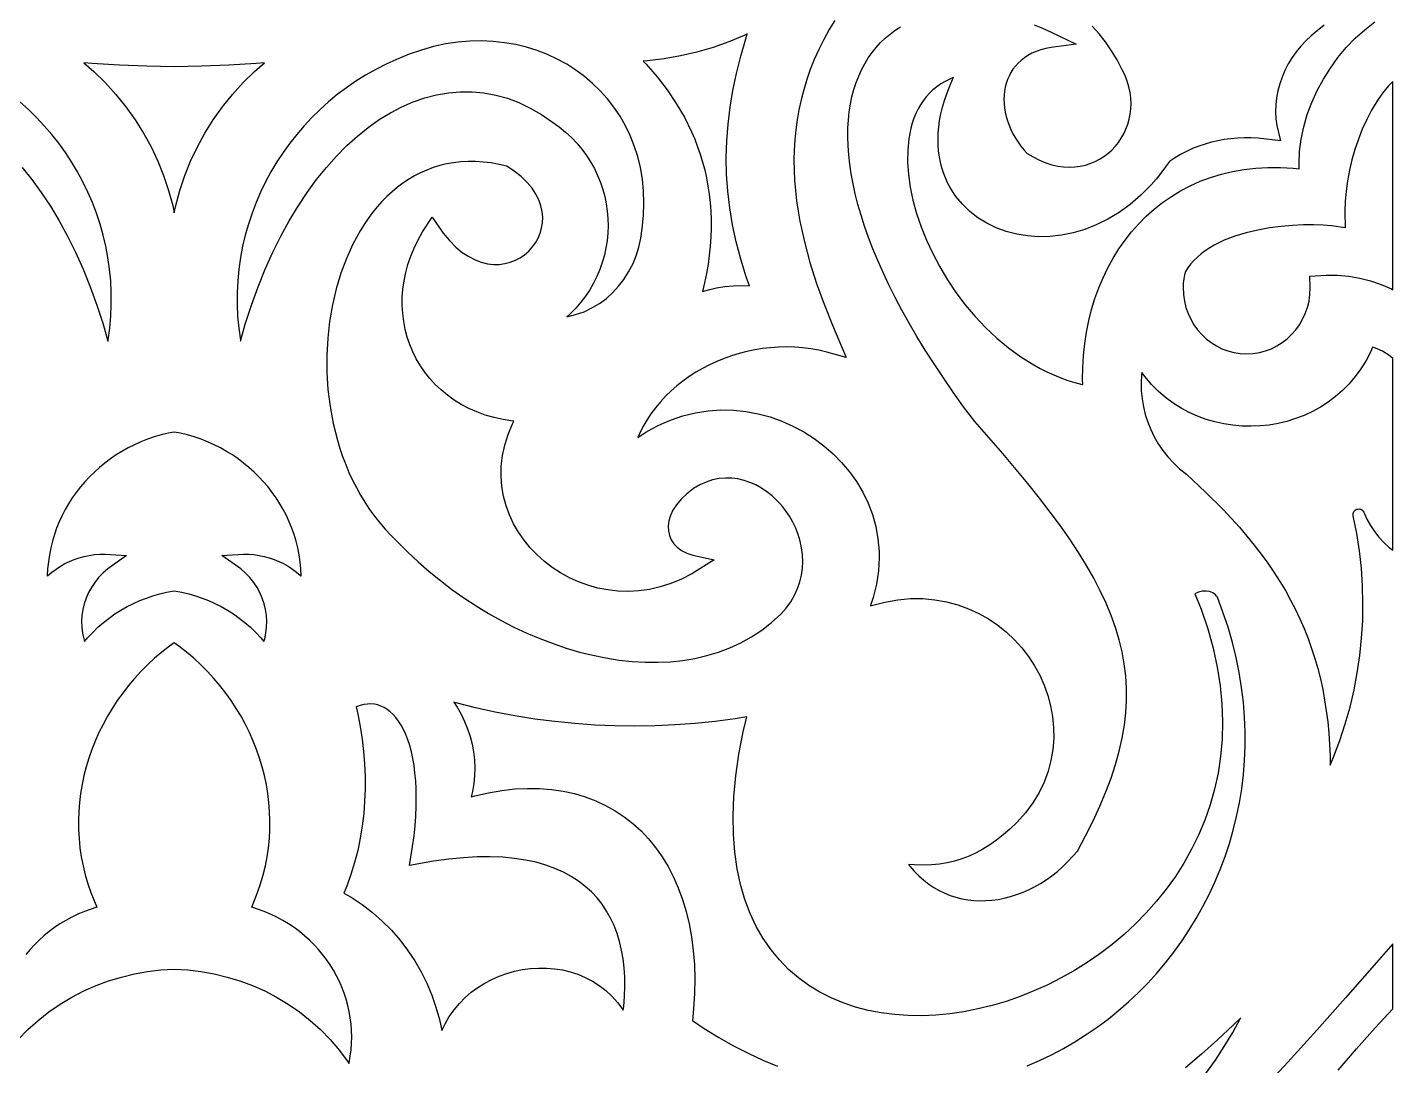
# Model space of a CAD drawing. Extents: x -375 to 375, y -1025 to 1025.
# Drawn here: x -207.8 to -135, y 582.6 to 637.9 of the extents above; entities that cross this region are included whole.
import ezdxf

# ---------------------------------------------------------------- set-up
doc = ezdxf.new("R2010")
doc.units = 0
doc.layers.add('LAYER_10', color=1, linetype='CONTINUOUS')

msp = doc.modelspace()

# ---------------------------------------------------------------- linework, layer by layer
at = {"layer": 'LAYER_10'}
for points in [[(-164.763, 638.299), (-165.055, 637.815), (-165.348, 637.282), (-165.614, 636.748), (-165.854, 636.215), (-166.068, 635.681), (-166.257, 635.147), (-166.421, 634.613), (-166.562, 634.078), (-166.679, 633.543), (-166.774, 633.007), (-166.848, 632.47), (-166.9, 631.932), (-166.931, 631.394), (-166.942, 630.854), (-166.934, 630.313), (-166.907, 629.772), (-166.862, 629.229), (-166.8, 628.684), (-166.72, 628.139), (-166.624, 627.594), (-166.384, 626.495), (-166.086, 625.392), (-165.735, 624.284), (-165.334, 623.171), (-164.89, 622.053), (-164.151, 620.334), (-165.189, 620.625), (-165.613, 620.721), (-166.039, 620.796), (-166.468, 620.849), (-166.898, 620.881), (-167.329, 620.893), (-167.758, 620.884), (-168.186, 620.855), (-168.612, 620.807), (-169.034, 620.739), (-169.452, 620.653), (-169.865, 620.548), (-170.271, 620.424), (-170.671, 620.283), (-171.062, 620.124), (-171.444, 619.948), (-171.816, 619.755), (-172.178, 619.545), (-172.527, 619.32), (-172.864, 619.079), (-173.188, 618.823), (-173.496, 618.552), (-173.79, 618.266), (-174.067, 617.966), (-174.328, 617.653), (-174.57, 617.326), (-174.794, 616.986), (-174.998, 616.634), (-175.181, 616.269), (-175.272, 616.059), (-175.16, 616.138), (-174.841, 616.344), (-174.518, 616.532), (-174.192, 616.704), (-173.862, 616.858), (-173.528, 616.997), (-172.861, 617.224), (-172.187, 617.387), (-171.51, 617.49), (-170.835, 617.534), (-170.165, 617.52), (-169.502, 617.453), (-168.851, 617.332), (-168.214, 617.162), (-167.593, 616.943), (-166.993, 616.678), (-166.416, 616.37), (-165.864, 616.02), (-165.342, 615.63), (-164.852, 615.202), (-164.397, 614.739), (-163.98, 614.242), (-163.605, 613.713), (-163.274, 613.155), (-162.991, 612.569), (-162.759, 611.957), (-162.582, 611.323), (-162.463, 610.671), (-162.426, 610.333), (-162.404, 609.994), (-162.399, 609.651), (-162.41, 609.305), (-162.438, 608.955), (-162.482, 608.602), (-162.545, 608.247), (-162.625, 607.889), (-162.724, 607.53), (-162.841, 607.169), (-162.872, 607.086), (-162.799, 607.112), (-162.094, 607.296), (-161.402, 607.417), (-160.724, 607.476), (-160.063, 607.476), (-159.421, 607.419), (-158.799, 607.309), (-158.2, 607.149), (-157.625, 606.941), (-157.076, 606.688), (-156.556, 606.392), (-156.064, 606.058), (-155.604, 605.688), (-155.177, 605.284), (-154.785, 604.85), (-154.428, 604.388), (-154.11, 603.901), (-153.831, 603.391), (-153.593, 602.863), (-153.399, 602.317), (-153.249, 601.758), (-153.145, 601.188), (-153.09, 600.609), (-153.084, 600.025), (-153.131, 599.439), (-153.231, 598.854), (-153.387, 598.272), (-153.599, 597.698), (-153.869, 597.134), (-154.2, 596.584), (-154.591, 596.05), (-155.045, 595.535), (-155.417, 595.19), (-155.777, 594.881), (-156.136, 594.6), (-156.496, 594.345), (-156.858, 594.118), (-157.224, 593.918), (-157.597, 593.745), (-157.978, 593.599), (-158.369, 593.481), (-158.77, 593.389), (-159.184, 593.323), (-159.611, 593.283), (-160.054, 593.269), (-160.515, 593.279), (-160.826, 593.301), (-160.764, 593.219), (-160.527, 592.944), (-160.279, 592.692), (-160.021, 592.464), (-159.753, 592.258), (-159.477, 592.074), (-159.193, 591.912), (-158.901, 591.772), (-158.602, 591.653), (-158.298, 591.555), (-157.987, 591.478), (-157.672, 591.422), (-157.353, 591.386), (-157.031, 591.37), (-156.706, 591.374), (-156.379, 591.399), (-156.051, 591.443), (-155.722, 591.507), (-155.395, 591.59), (-155.068, 591.692), (-154.744, 591.814), (-154.422, 591.955), (-154.105, 592.114), (-153.792, 592.292), (-153.484, 592.488), (-153.183, 592.703), (-152.889, 592.935), (-152.603, 593.185), (-152.326, 593.452), (-152.058, 593.737), (-151.817, 594.019), (-151.385, 594.821), (-150.981, 595.625), (-150.619, 596.407), (-150.299, 597.169), (-150.021, 597.911), (-149.783, 598.636), (-149.587, 599.345), (-149.43, 600.039), (-149.314, 600.721), (-149.237, 601.391), (-149.2, 602.053), (-149.202, 602.707), (-149.242, 603.356), (-149.321, 604.001), (-149.439, 604.644), (-149.595, 605.288), (-149.79, 605.933), (-150.023, 606.582), (-150.294, 607.236), (-150.605, 607.897), (-150.953, 608.567), (-151.34, 609.246), (-151.765, 609.936), (-152.229, 610.639), (-152.73, 611.357), (-153.27, 612.09), (-153.847, 612.84), (-154.461, 613.608), (-155.802, 615.209), (-157.301, 616.913), (-157.891, 617.709), (-158.446, 618.483), (-158.971, 619.245), (-159.468, 619.993), (-159.937, 620.728), (-160.379, 621.45), (-160.793, 622.158), (-161.18, 622.853), (-161.541, 623.535), (-161.876, 624.203), (-162.185, 624.857), (-162.469, 625.498), (-162.729, 626.124), (-162.964, 626.738), (-163.176, 627.337), (-163.363, 627.922), (-163.528, 628.493), (-163.67, 629.051), (-163.79, 629.594), (-163.888, 630.123), (-163.964, 630.638), (-164.02, 631.139), (-164.054, 631.625), (-164.068, 632.097), (-164.062, 632.555), (-164.037, 632.998), (-163.992, 633.426), (-163.928, 633.84), (-163.845, 634.238), (-163.744, 634.622), (-163.625, 634.99), (-163.488, 635.342), (-163.335, 635.679), (-163.164, 636), (-162.977, 636.305), (-162.775, 636.594), (-162.557, 636.865), (-162.324, 637.12), (-162.076, 637.357), (-161.815, 637.578), (-161.541, 637.78), (-161.255, 637.965)], [(-138.665, 638.056), (-139.029, 637.744), (-139.346, 637.491), (-139.632, 637.226), (-139.898, 636.941), (-140.144, 636.638), (-140.369, 636.32), (-140.57, 635.987), (-140.748, 635.642), (-140.9, 635.287), (-141.027, 634.925), (-141.125, 634.556), (-141.196, 634.184), (-141.237, 633.81), (-141.249, 633.435), (-141.229, 633.063), (-141.177, 632.695), (-140.99, 631.893), (-142.182, 632.021), (-142.55, 632.039), (-142.916, 632.041), (-143.277, 632.028), (-143.634, 631.998), (-143.986, 631.952), (-144.333, 631.89), (-144.675, 631.811), (-145.013, 631.715), (-145.347, 631.601), (-145.677, 631.47), (-146.002, 631.321), (-146.323, 631.153), (-146.639, 630.967), (-146.909, 630.79), (-147.115, 630.491), (-147.366, 630.155), (-147.624, 629.836), (-147.891, 629.532), (-148.437, 628.98), (-149.008, 628.49), (-149.596, 628.065), (-150.198, 627.702), (-150.811, 627.401), (-151.429, 627.16), (-152.05, 626.978), (-152.67, 626.853), (-153.284, 626.785), (-153.89, 626.773), (-154.483, 626.813), (-155.06, 626.907), (-155.616, 627.051), (-156.148, 627.246), (-156.652, 627.49), (-157.125, 627.781), (-157.561, 628.119), (-157.957, 628.502), (-158.306, 628.925), (-158.466, 629.158), (-158.611, 629.397), (-158.742, 629.647), (-158.86, 629.906), (-158.963, 630.175), (-159.052, 630.453), (-159.125, 630.74), (-159.182, 631.035), (-159.223, 631.339), (-159.247, 631.65), (-159.255, 631.97), (-159.244, 632.296), (-159.216, 632.63), (-159.169, 632.971), (-159.104, 633.318), (-159.02, 633.672), (-158.916, 634.031), (-158.793, 634.397), (-158.649, 634.769), (-158.485, 635.147), (-158.43, 635.259), (-158.621, 635.181), (-158.871, 635.056), (-159.105, 634.917), (-159.323, 634.765), (-159.525, 634.599), (-159.713, 634.421), (-159.885, 634.23), (-160.044, 634.026), (-160.188, 633.811), (-160.318, 633.583), (-160.435, 633.345), (-160.538, 633.095), (-160.628, 632.835), (-160.704, 632.564), (-160.766, 632.284), (-160.815, 631.998), (-160.874, 631.39), (-160.88, 630.755), (-160.835, 630.095), (-160.738, 629.414), (-160.592, 628.718), (-160.398, 628.01), (-160.157, 627.296), (-159.87, 626.581), (-159.539, 625.87), (-159.166, 625.166), (-158.751, 624.474), (-158.297, 623.8), (-157.806, 623.148), (-157.278, 622.522), (-156.716, 621.927), (-156.121, 621.367), (-155.494, 620.847), (-154.838, 620.371), (-154.151, 619.942), (-153.801, 619.749), (-153.443, 619.569), (-153.078, 619.402), (-152.708, 619.251), (-152.331, 619.115), (-151.949, 618.994), (-151.561, 618.89), (-151.537, 618.885), (-151.545, 619.145), (-151.534, 619.797), (-151.495, 620.44), (-151.428, 621.072), (-151.333, 621.692), (-151.21, 622.3), (-151.06, 622.895), (-150.884, 623.475), (-150.681, 624.039), (-150.452, 624.587), (-150.197, 625.117), (-149.917, 625.628), (-149.611, 626.12), (-149.281, 626.592), (-148.927, 627.041), (-148.549, 627.468), (-148.147, 627.871), (-147.722, 628.249), (-147.275, 628.601), (-146.805, 628.926), (-146.313, 629.223), (-145.801, 629.491), (-145.267, 629.728), (-144.713, 629.935), (-144.14, 630.109), (-143.547, 630.25), (-142.936, 630.358), (-142.306, 630.43), (-141.659, 630.466), (-140.994, 630.465), (-140.312, 630.427), (-139.983, 630.391), (-139.993, 630.662), (-139.969, 631.316), (-139.885, 631.976), (-139.747, 632.635), (-139.556, 633.29), (-139.315, 633.934), (-139.029, 634.565), (-138.699, 635.177), (-138.328, 635.767), (-137.92, 636.33), (-137.476, 636.861), (-137, 637.357), (-136.495, 637.812), (-135.962, 638.222)], [(-154.123, 638.074), (-153.691, 637.898), (-153.257, 637.705), (-151.894, 637.043), (-153.227, 636.87), (-153.51, 636.813), (-153.774, 636.741), (-154.02, 636.654), (-154.248, 636.553), (-154.458, 636.439), (-154.651, 636.313), (-154.826, 636.176), (-154.986, 636.028), (-155.129, 635.87), (-155.257, 635.703), (-155.37, 635.527), (-155.467, 635.342), (-155.55, 635.15), (-155.617, 634.951), (-155.67, 634.745), (-155.708, 634.533), (-155.73, 634.316), (-155.738, 634.095), (-155.731, 633.87), (-155.708, 633.642), (-155.671, 633.412), (-155.618, 633.18), (-155.551, 632.949), (-155.468, 632.718), (-155.37, 632.488), (-155.258, 632.261), (-155.13, 632.036), (-154.988, 631.816), (-154.831, 631.601), (-154.659, 631.391), (-154.496, 631.213), (-154.181, 631.024), (-153.843, 630.853), (-153.511, 630.717), (-153.185, 630.613), (-152.866, 630.54), (-152.554, 630.496), (-152.251, 630.481), (-151.957, 630.492), (-151.672, 630.529), (-151.397, 630.589), (-151.132, 630.672), (-150.879, 630.778), (-150.637, 630.903), (-150.408, 631.048), (-150.193, 631.212), (-149.992, 631.393), (-149.806, 631.589), (-149.636, 631.801), (-149.483, 632.026), (-149.348, 632.264), (-149.231, 632.513), (-149.134, 632.772), (-149.057, 633.039), (-149.002, 633.315), (-148.968, 633.597), (-148.958, 633.884), (-148.971, 634.176), (-149.008, 634.471), (-149.071, 634.768), (-149.161, 635.067), (-149.278, 635.366), (-149.427, 635.672), (-149.701, 636.2), (-149.999, 636.693), (-150.322, 637.156), (-150.668, 637.59), (-151.037, 637.994)], [(-208.118, 630.471), (-207.596, 629.825), (-207.091, 629.134), (-206.605, 628.4), (-206.137, 627.623), (-205.689, 626.805), (-205.262, 625.945), (-204.858, 625.044), (-204.477, 624.103), (-204.121, 623.122), (-203.791, 622.104), (-203.535, 621.211), (-203.528, 621.25), (-203.44, 621.893), (-203.383, 622.532), (-203.356, 623.167), (-203.358, 623.798), (-203.389, 624.424), (-203.449, 625.044), (-203.536, 625.657), (-203.65, 626.263), (-203.791, 626.861), (-203.958, 627.45), (-204.15, 628.029), (-204.367, 628.599), (-204.608, 629.157), (-204.873, 629.703), (-205.161, 630.237), (-205.472, 630.757), (-205.805, 631.263), (-206.159, 631.755), (-206.534, 632.23), (-206.929, 632.69), (-207.344, 633.132), (-207.777, 633.557), (-208.23, 633.963)], [(-154.504, 582.565), (-153.845, 582.848), (-153.2, 583.157), (-152.568, 583.491), (-151.95, 583.849), (-151.346, 584.23), (-150.758, 584.635), (-150.186, 585.062), (-149.63, 585.511), (-149.091, 585.981), (-148.57, 586.472), (-148.068, 586.982), (-147.585, 587.512), (-147.121, 588.06), (-146.678, 588.626), (-146.256, 589.21), (-145.855, 589.81), (-145.477, 590.426), (-145.121, 591.058), (-144.789, 591.704), (-144.481, 592.364), (-144.198, 593.038), (-143.941, 593.725), (-143.709, 594.424), (-143.504, 595.134), (-143.327, 595.856), (-143.177, 596.588), (-143.056, 597.329), (-142.964, 598.08), (-142.901, 598.839), (-142.87, 599.606), (-142.869, 600.38), (-142.9, 601.161), (-142.963, 601.948), (-143.059, 602.741), (-143.189, 603.538), (-143.353, 604.339), (-143.552, 605.145), (-143.787, 605.953), (-144.058, 606.763), (-144.355, 607.547), (-144.401, 607.614), (-144.462, 607.683), (-144.53, 607.74), (-144.595, 607.782), (-144.768, 607.852), (-144.953, 607.881), (-145.153, 607.871), (-145.359, 607.822), (-145.554, 607.739), (-145.225, 606.922), (-144.868, 605.873), (-144.579, 604.842), (-144.358, 603.829), (-144.201, 602.835), (-144.108, 601.861), (-144.075, 600.907), (-144.101, 599.975), (-144.183, 599.065), (-144.319, 598.178), (-144.506, 597.314), (-144.744, 596.475), (-145.029, 595.66), (-145.358, 594.872), (-145.73, 594.11), (-146.143, 593.375), (-146.593, 592.668), (-147.08, 591.99), (-147.599, 591.34), (-148.15, 590.72), (-148.729, 590.13), (-149.335, 589.57), (-149.966, 589.042), (-150.618, 588.545), (-151.291, 588.081), (-151.981, 587.649), (-152.687, 587.251), (-153.406, 586.887), (-154.136, 586.557), (-154.875, 586.263), (-155.62, 586.004), (-156.371, 585.782), (-157.124, 585.596), (-157.877, 585.448), (-158.628, 585.338), (-159.375, 585.268), (-160.116, 585.236), (-160.849, 585.245), (-161.571, 585.295), (-162.281, 585.387), (-162.976, 585.52), (-163.653, 585.698), (-164.311, 585.919), (-164.947, 586.185), (-165.559, 586.496), (-166.144, 586.853), (-166.699, 587.258), (-167.223, 587.71), (-167.713, 588.209), (-168.165, 588.757), (-168.578, 589.353), (-168.949, 589.998), (-169.276, 590.691), (-169.556, 591.434), (-169.788, 592.226), (-169.969, 593.067), (-170.097, 593.958), (-170.171, 594.899), (-170.187, 595.891), (-170.146, 596.934), (-170.043, 598.029), (-169.878, 599.177), (-169.648, 600.378), (-169.46, 601.176), (-170.072, 601.076), (-171.139, 600.933), (-172.208, 600.822), (-173.279, 600.742), (-174.351, 600.693), (-175.423, 600.676), (-176.495, 600.689), (-177.566, 600.734), (-178.635, 600.81), (-179.701, 600.917), (-180.764, 601.055), (-181.823, 601.224), (-182.877, 601.424), (-183.925, 601.654), (-184.968, 601.916), (-185.082, 601.948), (-184.906, 601.683), (-184.693, 601.31), (-184.507, 600.926), (-184.348, 600.532), (-184.216, 600.13), (-184.113, 599.72), (-184.037, 599.304), (-183.99, 598.884), (-183.972, 598.461), (-183.982, 598.036), (-184.022, 597.611), (-184.092, 597.188), (-184.159, 596.903), (-183.957, 596.961), (-183.234, 597.126), (-182.528, 597.248), (-181.837, 597.326), (-181.163, 597.361), (-180.507, 597.353), (-179.869, 597.304), (-179.25, 597.214), (-178.651, 597.083), (-178.074, 596.912), (-177.518, 596.703), (-176.985, 596.454), (-176.476, 596.168), (-175.991, 595.845), (-175.532, 595.486), (-175.1, 595.093), (-174.695, 594.665), (-174.319, 594.204), (-173.971, 593.711), (-173.653, 593.186), (-173.366, 592.632), (-173.109, 592.048), (-172.884, 591.436), (-172.691, 590.796), (-172.531, 590.129), (-172.404, 589.437), (-172.312, 588.719), (-172.254, 587.977), (-172.231, 587.212), (-172.244, 586.423), (-172.293, 585.613), (-172.359, 584.975), (-171.73, 584.554), (-170.949, 584.074), (-170.167, 583.634), (-169.384, 583.234), (-168.601, 582.874), (-167.819, 582.551)], [(-208.327, 583.961), (-207.806, 584.497), (-207.257, 584.991), (-206.682, 585.445), (-206.084, 585.857), (-205.464, 586.228), (-204.825, 586.558), (-204.17, 586.847), (-203.5, 587.095), (-202.817, 587.301), (-202.125, 587.467), (-201.425, 587.592), (-200.719, 587.676), (-200, 587.72), (-199.281, 587.676), (-198.575, 587.592), (-197.875, 587.467), (-197.182, 587.301), (-196.5, 587.095), (-195.83, 586.847), (-195.175, 586.558), (-194.536, 586.228), (-193.916, 585.857), (-193.318, 585.445), (-192.743, 584.991), (-192.194, 584.497), (-191.673, 583.961), (-191.183, 583.385), (-190.726, 582.767), (-190.679, 582.695), (-190.671, 582.73), (-190.61, 583.075), (-190.566, 583.42), (-190.54, 583.764), (-190.531, 584.108), (-190.54, 584.449), (-190.565, 584.789), (-190.607, 585.126), (-190.665, 585.459), (-190.739, 585.789), (-190.829, 586.115), (-190.934, 586.436), (-191.055, 586.752), (-191.191, 587.062), (-191.341, 587.366), (-191.507, 587.663), (-191.686, 587.952), (-191.88, 588.234), (-192.087, 588.506), (-192.308, 588.77), (-192.542, 589.024), (-192.789, 589.268), (-193.049, 589.501), (-193.321, 589.723), (-193.606, 589.933), (-193.903, 590.131), (-194.212, 590.316), (-194.532, 590.487), (-194.864, 590.645), (-195.206, 590.788), (-195.864, 591.026), (-195.556, 591.802), (-195.393, 592.275), (-195.253, 592.752), (-195.137, 593.231), (-195.043, 593.713), (-194.973, 594.196), (-194.924, 594.68), (-194.898, 595.164), (-194.893, 595.648), (-194.91, 596.13), (-194.948, 596.612), (-195.007, 597.091), (-195.086, 597.567), (-195.186, 598.04), (-195.307, 598.509), (-195.447, 598.973), (-195.607, 599.432), (-195.786, 599.885), (-195.984, 600.332), (-196.201, 600.771), (-196.436, 601.202), (-196.69, 601.625), (-196.962, 602.039), (-197.251, 602.443), (-197.558, 602.836), (-197.881, 603.219), (-198.222, 603.59), (-198.579, 603.949), (-198.953, 604.294), (-199.342, 604.626), (-199.748, 604.944), (-200, 605.126), (-200.252, 604.944), (-200.657, 604.626), (-201.047, 604.294), (-201.421, 603.949), (-201.778, 603.59), (-202.118, 603.219), (-202.442, 602.836), (-202.749, 602.443), (-203.038, 602.039), (-203.31, 601.625), (-203.564, 601.202), (-203.799, 600.771), (-204.016, 600.332), (-204.214, 599.885), (-204.393, 599.432), (-204.553, 598.973), (-204.693, 598.509), (-204.813, 598.04), (-204.914, 597.567), (-204.993, 597.091), (-205.052, 596.612), (-205.09, 596.13), (-205.107, 595.648), (-205.102, 595.164), (-205.076, 594.68), (-205.027, 594.196), (-204.956, 593.713), (-204.863, 593.231), (-204.747, 592.752), (-204.607, 592.275), (-204.444, 591.802), (-204.135, 591.026), (-204.794, 590.788), (-205.136, 590.645), (-205.468, 590.487), (-205.788, 590.316), (-206.097, 590.131), (-206.394, 589.933), (-206.679, 589.723), (-206.951, 589.501), (-207.211, 589.268), (-207.458, 589.024), (-207.692, 588.77), (-207.913, 588.506)], [(-137.916, 582.343), (-136.937, 583.479), (-135.938, 584.598), (-135.002, 585.608), (-135.002, 589.067), (-135.986, 587.929), (-137.511, 586.193), (-139.051, 584.468), (-140.604, 582.755), (-142.171, 581.053)], [(-144.966, 582.163), (-144.462, 582.864), (-143.985, 583.588), (-143.535, 584.334), (-143.114, 585.101), (-143.1, 585.131), (-143.512, 584.728), (-144.348, 583.946), (-145.195, 583.187), (-146.056, 582.451)]]:
    msp.add_lwpolyline(points, dxfattribs=at)
for points in [[(-170.005, 635.483), (-169.777, 636.402), (-169.511, 637.332), (-169.429, 637.589), (-169.592, 637.509), (-170.416, 637.164), (-171.258, 636.866), (-172.115, 636.614), (-172.986, 636.411), (-173.868, 636.256), (-174.759, 636.149), (-174.983, 636.135), (-174.827, 635.975), (-174.24, 635.303), (-173.702, 634.606), (-173.216, 633.885), (-172.782, 633.14), (-172.404, 632.372), (-172.234, 631.975), (-172.079, 631.574), (-171.939, 631.167), (-171.814, 630.753), (-171.703, 630.334), (-171.608, 629.908), (-171.528, 629.476), (-171.463, 629.037), (-171.414, 628.592), (-171.381, 628.141), (-171.364, 627.684), (-171.363, 627.221), (-171.379, 626.751), (-171.411, 626.275), (-171.46, 625.793), (-171.525, 625.305), (-171.608, 624.81), (-171.708, 624.309), (-171.813, 623.855), (-171.506, 623.947), (-171.067, 624.048), (-170.624, 624.119), (-170.177, 624.161), (-169.728, 624.173), (-169.319, 624.157), (-169.49, 624.637), (-169.781, 625.57), (-170.024, 626.492), (-170.22, 627.404), (-170.37, 628.308), (-170.474, 629.206), (-170.534, 630.1), (-170.55, 630.992), (-170.523, 631.883), (-170.454, 632.776), (-170.344, 633.672), (-170.194, 634.574)], [(-181.004, 633.635), (-180.404, 633.289), (-179.821, 632.889), (-179.465, 632.633), (-179.127, 632.356), (-178.812, 632.064), (-178.52, 631.757), (-178.252, 631.436), (-178.007, 631.104), (-177.786, 630.759), (-177.589, 630.405), (-177.414, 630.042), (-177.264, 629.671), (-177.137, 629.294), (-177.034, 628.911), (-176.954, 628.524), (-176.898, 628.133), (-176.865, 627.741), (-176.856, 627.347), (-176.871, 626.954), (-176.909, 626.562), (-176.971, 626.172), (-177.056, 625.786), (-177.165, 625.404), (-177.297, 625.029), (-177.453, 624.66), (-177.633, 624.299), (-177.835, 623.948), (-178.062, 623.607), (-178.311, 623.277), (-178.584, 622.96), (-178.88, 622.657), (-179.049, 622.505), (-178.587, 622.617), (-178.14, 622.775), (-177.717, 622.973), (-177.319, 623.21), (-176.948, 623.483), (-176.605, 623.79), (-176.292, 624.128), (-176.009, 624.496), (-175.758, 624.892), (-175.541, 625.313), (-175.359, 625.756), (-175.214, 626.221), (-175.107, 626.703), (-175.038, 627.209), (-174.967, 627.899), (-174.942, 628.566), (-174.963, 629.216), (-175.026, 629.847), (-175.13, 630.458), (-175.275, 631.05), (-175.458, 631.62), (-175.677, 632.168), (-175.932, 632.694), (-176.22, 633.196), (-176.541, 633.673), (-176.893, 634.125), (-177.274, 634.55), (-177.683, 634.947), (-178.119, 635.316), (-178.579, 635.656), (-179.063, 635.965), (-179.569, 636.242), (-180.096, 636.487), (-180.642, 636.698), (-181.205, 636.874), (-181.784, 637.015), (-182.378, 637.119), (-182.985, 637.185), (-183.603, 637.212), (-184.231, 637.199), (-184.868, 637.145), (-185.512, 637.049), (-186.162, 636.91), (-186.815, 636.727), (-187.472, 636.499), (-188.134, 636.222), (-188.701, 635.966), (-189.252, 635.687), (-189.788, 635.386), (-190.308, 635.062), (-190.813, 634.716), (-191.3, 634.35), (-191.77, 633.963), (-192.223, 633.557), (-192.656, 633.132), (-193.071, 632.69), (-193.466, 632.23), (-193.841, 631.755), (-194.195, 631.263), (-194.528, 630.757), (-194.838, 630.237), (-195.127, 629.703), (-195.392, 629.157), (-195.633, 628.599), (-195.85, 628.029), (-196.042, 627.45), (-196.209, 626.861), (-196.35, 626.263), (-196.464, 625.657), (-196.551, 625.044), (-196.611, 624.424), (-196.642, 623.798), (-196.644, 623.167), (-196.617, 622.532), (-196.56, 621.893), (-196.472, 621.25), (-196.465, 621.211), (-196.209, 622.104), (-195.879, 623.122), (-195.523, 624.103), (-195.142, 625.044), (-194.738, 625.945), (-194.311, 626.805), (-193.863, 627.623), (-193.395, 628.4), (-192.908, 629.134), (-192.404, 629.825), (-191.882, 630.471), (-191.345, 631.073), (-190.794, 631.629), (-190.229, 632.138), (-189.653, 632.6), (-189.065, 633.015), (-188.467, 633.38), (-187.86, 633.696), (-187.246, 633.962), (-186.626, 634.175), (-186, 634.337), (-185.372, 634.444), (-184.741, 634.498), (-184.109, 634.496), (-183.479, 634.438), (-182.852, 634.324), (-182.229, 634.152), (-181.613, 633.922)], [(-201.463, 635.87), (-202.921, 635.928), (-204.376, 636.015), (-204.818, 636.05), (-204.29, 635.591), (-203.679, 634.991), (-203.107, 634.361), (-202.575, 633.701), (-202.086, 633.014), (-201.639, 632.302), (-201.235, 631.567), (-200.876, 630.81), (-200.563, 630.034), (-200.297, 629.24), (-200.078, 628.431), (-200, 628.055), (-199.922, 628.431), (-199.703, 629.24), (-199.437, 630.034), (-199.124, 630.81), (-198.765, 631.567), (-198.361, 632.302), (-197.914, 633.014), (-197.425, 633.701), (-196.893, 634.361), (-196.321, 634.991), (-195.709, 635.591), (-195.182, 636.05), (-195.624, 636.015), (-197.079, 635.928), (-198.537, 635.87), (-200, 635.84)], [(-140.392, 621.559), (-140.173, 621.81), (-139.977, 622.081), (-139.807, 622.372), (-139.664, 622.681), (-139.55, 623.005), (-139.466, 623.343), (-139.414, 623.694), (-139.397, 624.055), (-139.428, 624.662), (-138.542, 624.727), (-137.941, 624.722), (-137.345, 624.668), (-136.757, 624.567), (-136.18, 624.419), (-135.618, 624.225), (-135.074, 623.987), (-135.002, 623.949), (-135.002, 635.054), (-135.223, 634.822), (-135.547, 634.422), (-135.85, 633.986), (-136.13, 633.519), (-136.388, 633.026), (-136.622, 632.51), (-136.831, 631.977), (-137.015, 631.43), (-137.173, 630.875), (-137.304, 630.316), (-137.408, 629.757), (-137.485, 629.202), (-137.533, 628.658), (-137.552, 628.127), (-137.535, 627.244), (-138.272, 627.35), (-138.717, 627.388), (-139.218, 627.408), (-139.766, 627.405), (-140.348, 627.379), (-140.955, 627.325), (-141.575, 627.243), (-142.199, 627.129), (-142.815, 626.982), (-143.414, 626.8), (-143.984, 626.581), (-144.52, 626.321), (-144.765, 626.18), (-144.999, 626.026), (-145.219, 625.863), (-145.423, 625.69), (-145.611, 625.506), (-145.781, 625.313), (-145.932, 625.109), (-146.05, 624.918), (-146.1, 624.747), (-146.146, 624.53), (-146.175, 624.299), (-146.186, 624.057), (-146.168, 623.694), (-146.116, 623.343), (-146.033, 623.005), (-145.918, 622.681), (-145.775, 622.372), (-145.605, 622.081), (-145.409, 621.81), (-145.19, 621.559), (-144.949, 621.332), (-144.687, 621.129), (-144.407, 620.952), (-144.111, 620.804), (-143.8, 620.686), (-143.475, 620.599), (-143.138, 620.546), (-142.791, 620.527), (-142.444, 620.546), (-142.107, 620.599), (-141.783, 620.686), (-141.471, 620.804), (-141.175, 620.952), (-140.895, 621.129), (-140.634, 621.332)], [(-171.621, 613.693), (-171.965, 613.54), (-172.305, 613.342), (-172.663, 613.067), (-172.966, 612.779), (-173.21, 612.485), (-173.398, 612.191), (-173.532, 611.9), (-173.615, 611.618), (-173.65, 611.346), (-173.639, 611.088), (-173.585, 610.845), (-173.489, 610.617), (-173.351, 610.406), (-173.169, 610.214), (-172.94, 610.044), (-172.664, 609.899), (-172.34, 609.787), (-171.197, 609.553), (-172.389, 608.802), (-172.947, 608.513), (-173.51, 608.279), (-174.077, 608.099), (-174.645, 607.97), (-175.211, 607.892), (-175.772, 607.862), (-176.327, 607.878), (-176.874, 607.939), (-177.408, 608.043), (-177.93, 608.187), (-178.435, 608.37), (-178.922, 608.59), (-179.389, 608.845), (-179.833, 609.134), (-180.252, 609.454), (-180.644, 609.803), (-181.007, 610.181), (-181.338, 610.585), (-181.635, 611.014), (-181.895, 611.465), (-182.116, 611.938), (-182.297, 612.429), (-182.433, 612.938), (-182.522, 613.462), (-182.563, 613.999), (-182.552, 614.546), (-182.488, 615.101), (-182.368, 615.663), (-182.191, 616.227), (-181.954, 616.794), (-181.879, 616.936), (-181.943, 616.942), (-182.451, 617.022), (-182.939, 617.131), (-183.407, 617.267), (-183.855, 617.429), (-184.281, 617.618), (-184.686, 617.83), (-185.068, 618.065), (-185.428, 618.323), (-185.765, 618.601), (-186.078, 618.899), (-186.367, 619.215), (-186.632, 619.548), (-186.871, 619.897), (-187.085, 620.26), (-187.273, 620.637), (-187.435, 621.026), (-187.571, 621.425), (-187.679, 621.834), (-187.76, 622.251), (-187.813, 622.676), (-187.838, 623.106), (-187.835, 623.54), (-187.803, 623.978), (-187.742, 624.417), (-187.652, 624.858), (-187.532, 625.298), (-187.382, 625.736), (-187.201, 626.171), (-186.991, 626.602), (-186.749, 627.027), (-186.24, 627.81), (-185.651, 626.968), (-185.315, 626.564), (-184.975, 626.223), (-184.633, 625.94), (-184.291, 625.714), (-183.952, 625.539), (-183.618, 625.414), (-183.29, 625.334), (-182.97, 625.296), (-182.66, 625.298), (-182.36, 625.338), (-182.073, 625.411), (-181.8, 625.517), (-181.544, 625.653), (-181.307, 625.816), (-181.09, 626.005), (-180.897, 626.216), (-180.73, 626.447), (-180.59, 626.695), (-180.479, 626.959), (-180.4, 627.234), (-180.355, 627.521), (-180.345, 627.815), (-180.372, 628.117), (-180.44, 628.424), (-180.55, 628.734), (-180.707, 629.047), (-180.913, 629.359), (-181.171, 629.67), (-181.485, 629.975), (-181.859, 630.273), (-182.261, 630.537), (-182.658, 630.629), (-183.089, 630.705), (-183.511, 630.755), (-183.922, 630.781), (-184.324, 630.783), (-184.716, 630.762), (-185.098, 630.718), (-185.47, 630.652), (-185.832, 630.564), (-186.185, 630.457), (-186.528, 630.329), (-186.861, 630.181), (-187.185, 630.015), (-187.499, 629.83), (-187.803, 629.627), (-188.097, 629.407), (-188.382, 629.17), (-188.656, 628.917), (-188.92, 628.648), (-189.174, 628.364), (-189.417, 628.065), (-189.65, 627.752), (-189.872, 627.426), (-190.084, 627.087), (-190.284, 626.737), (-190.471, 626.377), (-190.816, 625.617), (-191.113, 624.822), (-191.362, 623.994), (-191.562, 623.138), (-191.713, 622.26), (-191.813, 621.364), (-191.86, 620.456), (-191.856, 619.542), (-191.798, 618.626), (-191.685, 617.714), (-191.518, 616.811), (-191.294, 615.92), (-191.162, 615.485), (-191.015, 615.053), (-190.854, 614.627), (-190.678, 614.208), (-190.488, 613.797), (-190.283, 613.393), (-190.064, 612.999), (-189.83, 612.613), (-189.581, 612.237), (-189.317, 611.872), (-189.039, 611.518), (-188.745, 611.176), (-188.435, 610.846), (-188.104, 610.522), (-187.556, 609.969), (-186.991, 609.439), (-186.407, 608.928), (-185.803, 608.436), (-185.183, 607.966), (-184.547, 607.518), (-183.897, 607.092), (-183.235, 606.691), (-182.562, 606.314), (-181.879, 605.963), (-181.189, 605.639), (-180.493, 605.343), (-179.791, 605.075), (-179.087, 604.838), (-178.382, 604.63), (-177.676, 604.455), (-176.972, 604.311), (-176.272, 604.201), (-175.576, 604.126), (-174.886, 604.085), (-174.204, 604.081), (-173.532, 604.113), (-172.871, 604.183), (-172.221, 604.291), (-171.586, 604.439), (-170.966, 604.627), (-170.362, 604.856), (-169.776, 605.126), (-169.21, 605.44), (-168.663, 605.798), (-168.138, 606.2), (-167.641, 606.644), (-167.354, 606.971), (-167.109, 607.311), (-166.906, 607.659), (-166.744, 608.012), (-166.621, 608.371), (-166.535, 608.733), (-166.484, 609.097), (-166.467, 609.461), (-166.483, 609.824), (-166.53, 610.184), (-166.607, 610.54), (-166.712, 610.888), (-166.843, 611.227), (-167.001, 611.555), (-167.182, 611.87), (-167.385, 612.17), (-167.609, 612.453), (-167.852, 612.716), (-168.111, 612.958), (-168.387, 613.177), (-168.675, 613.37), (-168.976, 613.536), (-169.286, 613.674), (-169.605, 613.781), (-169.931, 613.856), (-170.262, 613.898), (-170.598, 613.904), (-170.937, 613.873), (-171.278, 613.804)], [(-139.724, 605.876), (-139.517, 605.354), (-139.327, 604.825), (-139.154, 604.29), (-138.998, 603.746), (-138.859, 603.195), (-138.737, 602.635), (-138.631, 602.066), (-138.542, 601.487), (-138.469, 600.899), (-138.412, 600.301), (-138.371, 599.693), (-138.345, 599.073), (-138.338, 598.589), (-138.153, 599.023), (-137.823, 599.904), (-137.531, 600.795), (-137.278, 601.696), (-137.064, 602.605), (-136.889, 603.521), (-136.754, 604.442), (-136.658, 605.369), (-136.602, 606.298), (-136.586, 607.23), (-136.61, 608.163), (-136.674, 609.095), (-136.778, 610.027), (-136.923, 610.955), (-137.11, 611.887), (-137.117, 611.952), (-137.112, 612.012), (-137.097, 612.066), (-137.073, 612.115), (-137.04, 612.157), (-137.001, 612.193), (-136.957, 612.221), (-136.909, 612.242), (-136.859, 612.254), (-136.807, 612.259), (-136.755, 612.254), (-136.704, 612.239), (-136.656, 612.215), (-136.612, 612.181), (-136.574, 612.136), (-136.542, 612.079), (-136.375, 611.716), (-136.187, 611.379), (-135.973, 611.058), (-135.733, 610.754), (-135.469, 610.469), (-135.183, 610.205), (-135.002, 610.063), (-135.002, 620.274), (-135.212, 620.449), (-135.55, 620.663), (-135.918, 620.834), (-136.073, 620.883), (-136.174, 620.645), (-136.42, 620.172), (-136.695, 619.728), (-136.998, 619.313), (-137.327, 618.928), (-137.68, 618.572), (-138.055, 618.247), (-138.449, 617.951), (-138.861, 617.686), (-139.288, 617.451), (-139.73, 617.247), (-140.183, 617.073), (-140.646, 616.929), (-141.117, 616.816), (-141.594, 616.734), (-142.075, 616.683), (-142.559, 616.663), (-143.044, 616.674), (-143.527, 616.717), (-144.007, 616.791), (-144.482, 616.896), (-144.95, 617.033), (-145.409, 617.203), (-145.857, 617.404), (-146.293, 617.638), (-146.714, 617.905), (-147.118, 618.204), (-147.504, 618.537), (-147.868, 618.902), (-148.21, 619.3), (-148.387, 619.541), (-148.403, 619.414), (-148.424, 618.983), (-148.414, 618.554), (-148.372, 618.129), (-148.301, 617.709), (-148.199, 617.295), (-148.068, 616.89), (-147.908, 616.494), (-147.72, 616.109), (-147.504, 615.737), (-147.261, 615.379), (-146.99, 615.036), (-146.694, 614.711), (-146.372, 614.404), (-146.009, 614.105), (-144.987, 613.161), (-144.045, 612.221), (-143.18, 611.279), (-142.774, 610.804), (-142.387, 610.328), (-142.019, 609.85), (-141.669, 609.368), (-141.337, 608.883), (-141.024, 608.394), (-140.728, 607.901), (-140.451, 607.403), (-140.191, 606.9), (-139.949, 606.391)], [(-194.931, 609.656), (-194.669, 609.568), (-194.414, 609.463), (-194.166, 609.343), (-193.926, 609.207), (-193.696, 609.056), (-193.475, 608.89), (-193.265, 608.71), (-193.23, 608.676), (-193.23, 608.694), (-193.249, 609.073), (-193.285, 609.447), (-193.34, 609.816), (-193.411, 610.179), (-193.5, 610.537), (-193.605, 610.888), (-193.727, 611.233), (-193.864, 611.571), (-194.016, 611.902), (-194.184, 612.224), (-194.366, 612.539), (-194.562, 612.845), (-194.772, 613.141), (-194.995, 613.429), (-195.231, 613.706), (-195.48, 613.973), (-195.741, 614.228), (-196.014, 614.473), (-196.298, 614.706), (-196.593, 614.927), (-196.898, 615.135), (-197.214, 615.33), (-197.539, 615.511), (-197.873, 615.679), (-198.216, 615.833), (-198.568, 615.971), (-198.928, 616.095), (-199.295, 616.202), (-199.669, 616.294), (-200, 616.359), (-200.331, 616.294), (-200.705, 616.202), (-201.072, 616.095), (-201.432, 615.971), (-201.784, 615.833), (-202.127, 615.679), (-202.461, 615.511), (-202.786, 615.33), (-203.102, 615.135), (-203.407, 614.927), (-203.702, 614.706), (-203.986, 614.473), (-204.259, 614.228), (-204.52, 613.973), (-204.768, 613.706), (-205.005, 613.429), (-205.228, 613.141), (-205.438, 612.845), (-205.634, 612.539), (-205.816, 612.224), (-205.984, 611.902), (-206.136, 611.571), (-206.273, 611.233), (-206.395, 610.888), (-206.5, 610.537), (-206.589, 610.179), (-206.66, 609.816), (-206.715, 609.447), (-206.751, 609.073), (-206.77, 608.694), (-206.77, 608.676), (-206.735, 608.71), (-206.525, 608.89), (-206.304, 609.056), (-206.074, 609.207), (-205.834, 609.343), (-205.586, 609.463), (-205.331, 609.568), (-205.069, 609.656), (-204.802, 609.729), (-204.529, 609.784), (-204.252, 609.822), (-203.972, 609.843), (-203.689, 609.846), (-202.546, 609.784), (-203.548, 609.06), (-203.803, 608.839), (-204.034, 608.599), (-204.239, 608.344), (-204.419, 608.076), (-204.573, 607.795), (-204.7, 607.503), (-204.801, 607.204), (-204.875, 606.897), (-204.922, 606.585), (-204.94, 606.271), (-204.931, 605.955), (-204.893, 605.639), (-204.827, 605.326), (-204.785, 605.189), (-204.617, 605.388), (-204.347, 605.676), (-204.066, 605.947), (-203.773, 606.201), (-203.471, 606.438), (-203.159, 606.658), (-202.839, 606.862), (-202.511, 607.049), (-202.175, 607.218), (-201.833, 607.371), (-201.485, 607.508), (-201.132, 607.627), (-200.774, 607.73), (-200.413, 607.815), (-200, 607.894), (-199.587, 607.815), (-199.225, 607.73), (-198.868, 607.627), (-198.515, 607.508), (-198.167, 607.371), (-197.825, 607.218), (-197.489, 607.049), (-197.161, 606.862), (-196.84, 606.658), (-196.529, 606.438), (-196.226, 606.201), (-195.934, 605.947), (-195.653, 605.676), (-195.383, 605.388), (-195.215, 605.189), (-195.173, 605.326), (-195.106, 605.639), (-195.069, 605.955), (-195.06, 606.271), (-195.078, 606.585), (-195.125, 606.897), (-195.199, 607.204), (-195.3, 607.503), (-195.427, 607.795), (-195.581, 608.076), (-195.761, 608.344), (-195.966, 608.599), (-196.196, 608.839), (-196.452, 609.06), (-197.454, 609.784), (-196.311, 609.846), (-196.028, 609.843), (-195.748, 609.822), (-195.471, 609.784), (-195.198, 609.729)], [(-187.173, 588.169), (-186.832, 587.58), (-186.528, 586.971), (-186.263, 586.342), (-186.036, 585.695), (-185.847, 585.034), (-185.718, 584.448), (-185.554, 584.797), (-185.328, 585.187), (-185.072, 585.552), (-184.789, 585.891), (-184.482, 586.203), (-184.152, 586.488), (-183.803, 586.745), (-183.437, 586.975), (-183.055, 587.177), (-182.66, 587.35), (-182.255, 587.495), (-181.841, 587.611), (-181.42, 587.697), (-180.995, 587.754), (-180.568, 587.781), (-180.141, 587.777), (-179.715, 587.742), (-179.294, 587.676), (-178.879, 587.577), (-178.472, 587.446), (-178.077, 587.281), (-177.695, 587.082), (-177.328, 586.85), (-176.98, 586.582), (-176.652, 586.28), (-176.348, 585.942), (-176.07, 585.57), (-176.043, 585.526), (-176.017, 585.737), (-175.976, 586.268), (-175.958, 586.788), (-175.965, 587.296), (-175.996, 587.791), (-176.053, 588.273), (-176.135, 588.74), (-176.243, 589.19), (-176.377, 589.625), (-176.537, 590.041), (-176.723, 590.44), (-176.937, 590.819), (-177.178, 591.179), (-177.447, 591.519), (-177.745, 591.837), (-178.072, 592.134), (-178.429, 592.409), (-178.818, 592.661), (-179.238, 592.889), (-179.691, 593.091), (-180.178, 593.267), (-180.699, 593.416), (-181.255, 593.536), (-181.846, 593.626), (-182.474, 593.685), (-183.138, 593.712), (-183.838, 593.705), (-184.577, 593.664), (-185.353, 593.587), (-186.168, 593.473), (-187.442, 593.246), (-187.282, 594.259), (-187.208, 594.821), (-187.152, 595.363), (-187.113, 595.885), (-187.091, 596.387), (-187.085, 596.869), (-187.094, 597.329), (-187.118, 597.769), (-187.156, 598.187), (-187.208, 598.583), (-187.273, 598.957), (-187.35, 599.31), (-187.439, 599.639), (-187.539, 599.946), (-187.65, 600.231), (-187.77, 600.492), (-187.898, 600.729), (-188.035, 600.944), (-188.178, 601.134), (-188.327, 601.302), (-188.482, 601.447), (-188.642, 601.569), (-188.805, 601.669), (-188.973, 601.748), (-189.145, 601.806), (-189.322, 601.843), (-189.504, 601.86), (-189.691, 601.856), (-189.885, 601.83), (-190.085, 601.782), (-190.286, 601.712), (-190.198, 601.309), (-190.075, 600.651), (-189.976, 599.99), (-189.9, 599.328), (-189.848, 598.664), (-189.821, 598.001), (-189.819, 597.338), (-189.843, 596.676), (-189.894, 596.016), (-189.973, 595.359), (-190.079, 594.705), (-190.214, 594.055), (-190.379, 593.41), (-190.574, 592.77), (-190.799, 592.137), (-190.949, 591.772), (-190.569, 591.555), (-189.979, 591.163), (-189.423, 590.738), (-188.901, 590.28), (-188.415, 589.793), (-187.965, 589.278), (-187.55, 588.736)]]:
    msp.add_lwpolyline(points, close=True, dxfattribs=at)

doc.saveas('drawing.dxf')
